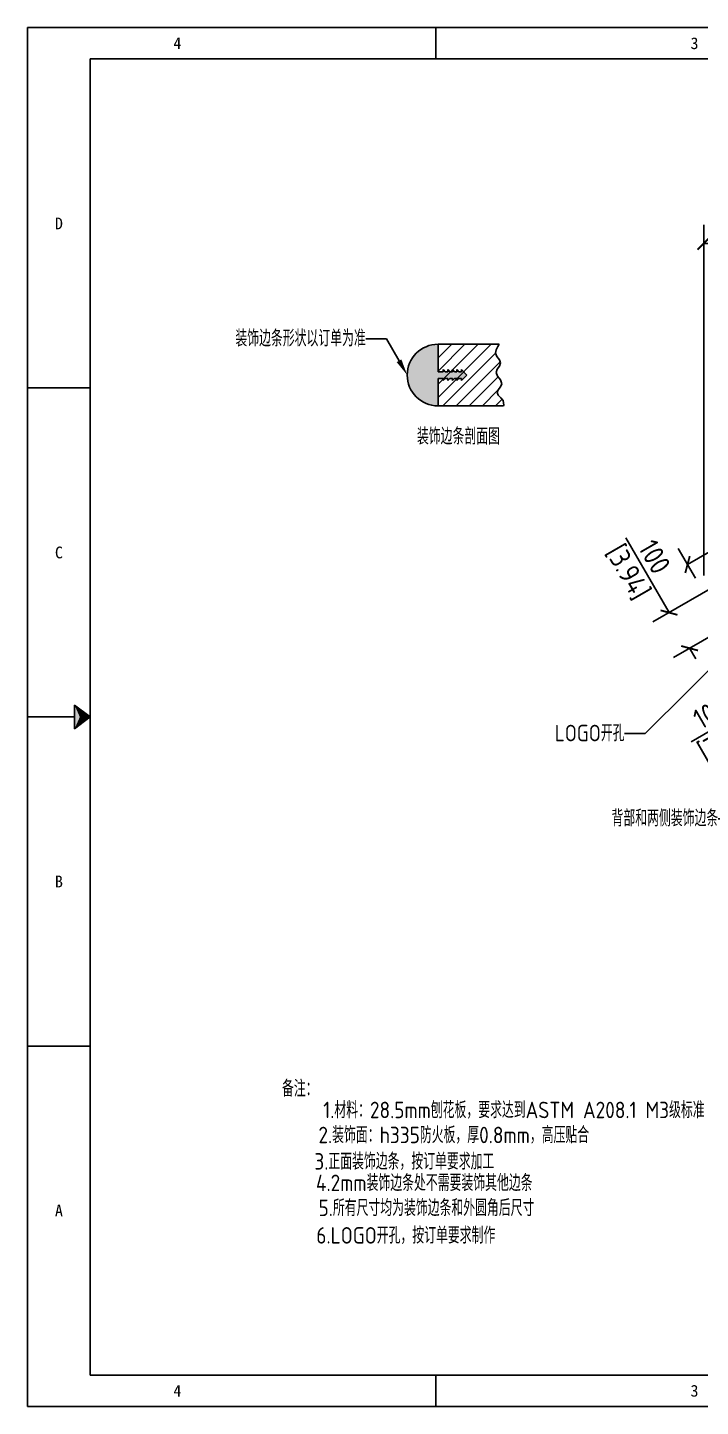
# Model space of a CAD drawing. Header units: millimetres. Extents: x -8883 to 24658, y -3888 to 19148.
# Drawn here: x 4 to 1639, y -3888 to -538 of the extents above; entities that cross this region are included whole.
import ezdxf
from ezdxf import colors
from ezdxf.entities.mleader import LeaderData, LeaderLine
from ezdxf.enums import TextEntityAlignment as Align
from ezdxf.math import Vec2, Vec3

# ---------------------------------------------------------------- set-up
doc = ezdxf.new("R2010")
doc.units = ezdxf.units.MM
doc.header["$MEASUREMENT"] = 0
doc.linetypes.add('DOT', pattern=[0.2, 0.1, -0.1])
for name, color, linetype in [('ATTACHMENT', 7, 'Continuous'), ('DIM', 254, 'Continuous'), ('print', 30, 'Continuous')]:
    doc.layers.add(name, color=color, linetype=linetype)
doc.styles.add('Dartop', font='')
doc.styles.add('Dartop Text Style', font='gbenor.shx', dxfattribs={"bigfont": 'gbcbig.shx'})
doc.styles.get('Dartop').set_extended_font_data('FangSong_GB2312')
doc.dimstyles.new('Dartop DIM Style', dxfattribs={"dimscale": 20, "dimtxt": 2.5, "dimasz": 1.5, "dimexe": 2.25, "dimexo": 2, "dimtad": 1, "dimdsep": 46, "dimtxsty": 'Dartop Text Style', "dimblk": 'ARCHTICK', "dimcen": 0.09, "dimadec": 1, "dimazin": 0, "dimtfac": 1, "dimtofl": 0, "dimtmove": 0, "dimatfit": 1, "dimfxl": 1, "dimtolj": 1, "dimtzin": 0, "dimarcsym": 0})

# ---------------------------------------------------------------- blocks, each defined once
blk = doc.blocks.new('*U23')
at = {"color": 254, "linetype": 'Continuous', "extrusion": (0, 0, -1)}
for points in [[(-0.833, 11), (-0.75, 10.812), (-0.75, 11.188)], [(-0.833, 11), (-0.75, 11.188), (-1, 11)], [(-0.833, 11), (-1, 11), (-0.75, 10.812)]]:
    blk.add_solid(points, dxfattribs=at)
blk = doc.blocks.new('_ArchTick')
at = {"color": 0, "linetype": 'ByBlock', "const_width": 0.15}
blk.add_lwpolyline([(-0.5, -0.5), (0.5, 0.5)], dxfattribs=at)
blk = doc.blocks.new('*D38')
at = {"layer": 'Defpoints', "color": 0, "transparency": 16777216}
for p in [(4022, -1062.4), (1646.5, -1909.1), (4022, -1909)]:
    blk.add_point(p, dxfattribs=at)
at = {"layer": 'DIM', "color": 0, "lineweight": -2, "transparency": 16777216}
for p, q in [((1646.5, -1869.1), (1646.5, -1017.4)), ((4022, -1869), (4022, -1017.4)), ((1646.5, -1062.4), (4022, -1062.4))]:
    blk.add_line(p, q, dxfattribs=at)
at = {"layer": 'DIM', "color": 0, "lineweight": -2, "transparency": 16777216, "xscale": 30, "yscale": 30, "zscale": 30}
for p, rotation in [((1646.5, -1062.4), 180.000424038081), ((4022, -1062.4), 0.0004240380810200878)]:
    blk.add_blockref('_ArchTick', p, dxfattribs=dict(at, rotation=rotation))
at = {"layer": 'DIM', "color": 0, "transparency": 16777216, "insert": (2861.9, -1062.4), "char_height": 50, "attachment_point": 5, "rotation": 0.0004, "style": 'Dartop Text Style'}
blk.add_mtext('\\A1;2375.55\\P [93.53]', dxfattribs=at)
blk = doc.blocks.new('*D39')
at = {"layer": 'Defpoints', "color": 0, "transparency": 16777216}
for p in [(2406, -1379.1), (2445.4, -1447.1), (1646.7, -1910.6)]:
    blk.add_point(p, dxfattribs=at)
at = {"layer": 'DIM', "color": 0, "lineweight": -2, "transparency": 16777216}
for p, q in [((2425.3, -1412.5), (2383.4, -1340.2)), ((1607.2, -1842.6), (2406, -1379.1)), ((1626.6, -1876), (1584.6, -1803.7))]:
    blk.add_line(p, q, dxfattribs=at)
at = {"layer": 'DIM', "color": 0, "lineweight": -2, "transparency": 16777216, "xscale": 30, "yscale": 30, "zscale": 30}
for p, rotation in [((2406, -1379.1), 30.12449778042307), ((1607.2, -1842.6), 210.124497780423)]:
    blk.add_blockref('_ArchTick', p, dxfattribs=dict(at, rotation=rotation))
at = {"layer": 'DIM', "color": 0, "transparency": 16777216, "insert": (2006.6, -1610.9), "char_height": 50, "attachment_point": 5, "rotation": 30.1245, "style": 'Dartop Text Style'}
blk.add_mtext('\\A1;923.47\\P [36.36]', dxfattribs=at)
blk = doc.blocks.new('*D35')
at = {"layer": 'Defpoints', "color": 0, "transparency": 16777216}
for p in [(1569.7, -1777.2), (2019.2, -2363.3), (1949.7, -2435.4), (2235.9, -2430.7), (2020.9, -2554.8)]:
    blk.add_point(p, dxfattribs=at)
at = {"layer": 'DIM', "color": 0, "lineweight": -2, "transparency": 16777216}
blk.add_arc((2019.2, -2555.8), 192.5, 30, 120, dxfattribs=at)
at = {"layer": 'DIM', "color": 0, "lineweight": -2, "transparency": 16777216, "xscale": 30, "yscale": 30, "zscale": 30}
for p, rotation in [((1922.9, -2389.1), 210.0000000000253), ((2185.9, -2459.5), 300.000000000112)]:
    blk.add_blockref('_ArchTick', p, dxfattribs=dict(at, rotation=rotation))
at = {"layer": 'DIM', "color": 0, "transparency": 16777216, "insert": (2101.3, -2341), "char_height": 50, "attachment_point": 5, "rotation": 339.0788, "style": 'Dartop Text Style'}
blk.add_mtext('\\A1;90.0°', dxfattribs=at)
blk = doc.blocks.new('*D45')
at = {"layer": 'Defpoints', "color": 0, "transparency": 16777216}
for p in [(1735, -1859.6), (1562.3, -1959.3), (1785, -1946.2)]:
    blk.add_point(p, dxfattribs=at)
at = {"layer": 'DIM', "color": 0, "lineweight": -2, "transparency": 16777216}
for p, q in [((1562.3, -1959.3), (1457.2, -1777.3)), ((1700.4, -1879.6), (1523.3, -1981.8)), ((1750.4, -1966.2), (1573.3, -2068.4)), ((1612.3, -2045.9), (1627.3, -2071.9))]:
    blk.add_line(p, q, dxfattribs=at)
at = {"layer": 'DIM', "color": 0, "lineweight": -2, "transparency": 16777216, "xscale": 30, "yscale": 30, "zscale": 30}
for p, rotation in [((1562.3, -1959.3), 299.9999999999839), ((1612.3, -2045.9), 119.9999999999839)]:
    blk.add_blockref('_ArchTick', p, dxfattribs=dict(at, rotation=rotation))
at = {"layer": 'DIM', "color": 0, "transparency": 16777216, "char_height": 50, "attachment_point": 5, "rotation": 300, "style": 'Dartop Text Style'}
for s, insert in [('\\A1;[3.94]', (1461.3, -1861.6)), ('\\A1;100', (1527.2, -1823.6))]:
    blk.add_mtext(s, dxfattribs=dict(at, insert=insert))
blk = doc.blocks.new('*D46')
at = {"layer": 'Defpoints', "color": 0, "transparency": 16777216}
for p in [(1785, -1946.2), (1698.4, -1996.2), (1797.8, -2168.3)]:
    blk.add_point(p, dxfattribs=at)
at = {"layer": 'DIM', "color": 0, "lineweight": -2, "transparency": 16777216}
for p, q in [((1805, -1980.8), (1906.9, -2157.3)), ((1718.4, -2030.8), (1820.3, -2207.3)), ((1884.4, -2118.3), (1910.4, -2103.3)), ((1797.8, -2168.3), (1615.8, -2273.4))]:
    blk.add_line(p, q, dxfattribs=at)
at = {"layer": 'DIM', "color": 0, "lineweight": -2, "transparency": 16777216, "xscale": 30, "yscale": 30, "zscale": 30}
for p, rotation in [((1884.4, -2118.3), 210.0000000000473), ((1797.8, -2168.3), 30.00000000004729)]:
    blk.add_blockref('_ArchTick', p, dxfattribs=dict(at, rotation=rotation))
at = {"layer": 'DIM', "color": 0, "transparency": 16777216, "char_height": 50, "attachment_point": 5, "rotation": 30, "style": 'Dartop Text Style'}
for s, insert in [('\\A1;100', (1662.1, -2203.4)), ('\\A1;[3.94]', (1700.1, -2269.2))]:
    blk.add_mtext(s, dxfattribs=dict(at, insert=insert))

msp = doc.modelspace()

# ---------------------------------------------------------------- hatches: boundary and pattern name
at = {"layer": 'ATTACHMENT', "linetype": 'Continuous'}
h = msp.add_hatch(color=256, dxfattribs=at)
edge = h.paths.add_edge_path()
edge.add_line((1018.688, -1390.303), (1024.731, -1390.303))
edge.add_line((1024.731, -1390.303), (1024.731, -1395.345))
edge.add_line((1024.731, -1395.345), (1029.792, -1390.303))
edge.add_line((1029.792, -1390.303), (1035.835, -1390.303))
edge.add_line((1035.835, -1390.303), (1035.835, -1395.345))
edge.add_line((1035.835, -1395.345), (1040.895, -1390.303))
edge.add_line((1040.895, -1390.303), (1046.938, -1390.303))
edge.add_line((1046.938, -1390.303), (1046.938, -1395.345))
edge.add_line((1046.938, -1395.345), (1051.998, -1390.303))
edge.add_line((1051.998, -1390.303), (1058.041, -1390.303))
edge.add_line((1058.041, -1390.303), (1058.041, -1395.345))
edge.add_line((1058.041, -1395.345), (1071.316, -1382.117))
edge.add_line((1058.041, -1368.888), (1071.316, -1382.117))
edge.add_line((1058.041, -1373.931), (1058.041, -1368.888))
edge.add_line((1051.998, -1373.931), (1058.041, -1373.931))
edge.add_line((1046.938, -1368.888), (1051.998, -1373.931))
edge.add_line((1046.938, -1373.931), (1046.938, -1368.888))
edge.add_line((1040.895, -1373.931), (1046.938, -1373.931))
edge.add_line((1035.835, -1368.888), (1040.895, -1373.931))
edge.add_line((1035.835, -1373.931), (1035.835, -1368.888))
edge.add_line((1029.792, -1373.931), (1035.835, -1373.931))
edge.add_line((1024.731, -1368.888), (1029.792, -1373.931))
edge.add_line((1024.731, -1373.931), (1024.731, -1368.888))
edge.add_line((1018.688, -1373.931), (1024.731, -1373.931))
edge.add_line((1013.628, -1368.888), (1018.688, -1373.931))
edge.add_line((1013.628, -1373.931), (1013.628, -1368.888))
edge.add_line((1001.058, -1373.931), (1013.628, -1373.931))
edge.add_line((1001.058, -1307.314), (1001.058, -1373.931))
edge.add_arc((1001.058, -1382.117), 74.803, 90, 270)
edge.add_line((1001.058, -1390.303), (1001.058, -1456.92))
edge.add_line((1001.058, -1390.303), (1013.628, -1390.303))
edge.add_line((1013.628, -1390.303), (1013.628, -1395.345))
edge.add_line((1013.628, -1395.345), (1018.688, -1390.303))

# ---------------------------------------------------------------- linework, layer by layer
at = {"color": 0, "linetype": 'DOT'}
for p, q in [((3.903, -537.789), (4765.139, -537.789)), ((3.903, -3811.999), (3.903, -613.933)), ((4765.139, -3888.144), (3.903, -3888.144))]:
    msp.add_line(p, q, dxfattribs=at)
at = {"color": 0}
for p, q in [((3.903, -537.789), (3.903, -613.933)), ((995.99, -613.933), (995.99, -537.789)), ((156.192, -3811.999), (156.192, -613.933)), ((156.192, -613.933), (4688.994, -613.933)), ((156.192, -1413.45), (3.903, -1413.45)), ((118.119, -2212.966), (3.903, -2212.966)), ((156.192, -3012.483), (3.903, -3012.483)), ((3.903, -3811.999), (3.903, -3888.144)), ((4688.994, -3811.999), (156.192, -3811.999)), ((995.99, -3888.144), (995.99, -3811.999))]:
    msp.add_line(p, q, dxfattribs=at)
msp.add_lwpolyline([(156.192, -2212.966), (118.119, -2241.52), (118.119, -2184.412), (156.192, -2212.966)], close=True, dxfattribs=at)
at = {"layer": 'ATTACHMENT', "linetype": 'Continuous'}
for p, q in [((1001.058, -1340.576), (1034.319, -1307.314)), ((1001.058, -1372.603), (1066.347, -1307.314)), ((1001.058, -1404.631), (1098.374, -1307.314)), ((1001.058, -1436.658), (1130.402, -1307.314)), ((1001.058, -1307.314), (1001.058, -1373.931)), ((1001.058, -1307.314), (1149.439, -1307.314)), ((1012.824, -1456.92), (1140.534, -1329.209)), ((1140.476, -1329.09), (1142.06, -1321.113)), ((1144.314, -1337.001), (1140.476, -1329.09)), ((1142.06, -1321.113), (1146.708, -1312.967)), ((1150.156, -1344.846), (1144.314, -1337.001)), ((1146.708, -1312.967), (1149.439, -1307.314)), ((1013.628, -1373.931), (1013.628, -1368.888)), ((1013.628, -1368.888), (1018.688, -1373.931)), ((1024.731, -1373.931), (1024.731, -1368.888)), ((1024.731, -1368.888), (1029.792, -1373.931)), ((1035.835, -1373.931), (1035.835, -1368.888)), ((1035.835, -1368.888), (1040.895, -1373.931)), ((1044.851, -1456.92), (1151.99, -1349.781)), ((1046.938, -1373.931), (1046.938, -1368.888)), ((1046.938, -1368.888), (1051.998, -1373.931)), ((1058.041, -1373.931), (1058.041, -1368.888)), ((1058.041, -1368.888), (1071.316, -1382.117)), ((1142.053, -1375.593), (1144.965, -1367.968)), ((1144.965, -1367.968), (1150.201, -1360.322)), ((1153.087, -1352.736), (1150.156, -1344.846)), ((1150.201, -1360.322), (1153.087, -1352.736)), ((1001.058, -1373.931), (1013.628, -1373.931)), ((1001.058, -1390.303), (1001.058, -1456.92)), ((1001.058, -1390.303), (1013.628, -1390.303)), ((1013.628, -1395.345), (1018.688, -1390.303)), ((1013.628, -1390.303), (1013.628, -1395.345)), ((1018.688, -1373.931), (1024.731, -1373.931)), ((1018.688, -1390.303), (1024.731, -1390.303)), ((1024.731, -1395.345), (1029.792, -1390.303)), ((1024.731, -1390.303), (1024.731, -1395.345)), ((1029.792, -1373.931), (1035.835, -1373.931)), ((1029.792, -1390.303), (1035.835, -1390.303)), ((1035.835, -1395.345), (1040.895, -1390.303)), ((1035.835, -1390.303), (1035.835, -1395.345)), ((1040.895, -1373.931), (1046.938, -1373.931)), ((1040.895, -1390.303), (1046.938, -1390.303)), ((1046.938, -1395.345), (1051.998, -1390.303)), ((1046.938, -1390.303), (1046.938, -1395.345)), ((1051.998, -1373.931), (1058.041, -1373.931)), ((1051.998, -1390.303), (1058.041, -1390.303)), ((1058.041, -1395.345), (1071.316, -1382.117)), ((1058.041, -1390.303), (1058.041, -1395.345)), ((1076.879, -1456.92), (1147.222, -1386.577)), ((1145.85, -1384.808), (1142.053, -1375.593)), ((1152.958, -1393.97), (1145.85, -1384.808)), ((1152.847, -1410.46), (1156.24, -1403.179)), ((1156.24, -1403.179), (1152.958, -1393.97)), ((1108.906, -1456.92), (1146.716, -1419.11)), ((1144.417, -1424.46), (1147.355, -1417.623)), ((1147.356, -1430.975), (1144.417, -1424.46)), ((1147.355, -1417.623), (1152.847, -1410.46)), ((1153.696, -1437.392), (1147.356, -1430.975)), ((1159.393, -1444.164), (1153.696, -1437.392)), ((1001.058, -1456.92), (1160.09, -1456.92)), ((1140.934, -1456.92), (1156.787, -1441.066)), ((1160.742, -1455.54), (1159.393, -1444.164)), ((1160.09, -1456.92), (1160.742, -1455.54))]:
    msp.add_line(p, q, dxfattribs=at)
msp.add_arc((1001.058, -1382.117), 74.803, 90, 270, dxfattribs=at)
at = {"layer": 'print'}
msp.add_lwpolyline([(3.903, -537.789), (4841.283, -537.789), (4841.283, -3888.144), (3.903, -3888.144)], close=True, dxfattribs=at)

# ---------------------------------------------------------------- block references
at = {"color": 0, "linetype": 'Continuous', "xscale": 152.2888407109637, "yscale": 152.2888407109637, "zscale": 152.2888407109637}
msp.add_blockref('*U23', (3.903, -3888.144), dxfattribs=at)

# ---------------------------------------------------------------- texts
at = {"color": 0, "style": 'Dartop'}
for s, p in [('4', (367.798, -575.861)), ('3', (1624.181, -575.861)), ('D', (80.047, -1013.692)), ('C', (80.047, -1813.208)), ('B', (80.047, -2612.724)), ('A', (80.047, -3412.241)), ('4', (367.798, -3850.071)), ('3', (1624.181, -3850.071))]:
    msp.add_text(s, height=28.554, dxfattribs=at).set_placement(p, align=Align.MIDDLE_CENTER)
at = {"layer": 'DIM', "style": 'Dartop Text Style'}
for s, p in [('装饰边条剖面图', (1050.678, -1530.844)), ('备注：', (665.162, -3115.809)), ('1.材料：28.5mm刨花板，要求达到ASTM A208.1 M3级标准', (1185.455, -3167.793)), ('2.装饰面：h335防火板，厚0.8mm，高压贴合           ', (1158.666, -3228.557)), ('3.正面装饰边条，按订单要求加工                    ', (1136.166, -3292.806)), ('4.2mm装饰边条处不需要装饰其他边条                 ', (1151.999, -3344.894)), ('5.所有尺寸均为装饰边条和外圆角后尺寸              ', (1124.843, -3405.659)), ('6.LOGO开孔，按订单要求制作              ', (1074.597, -3472.546))]:
    msp.add_text(s, height=40, dxfattribs=at).set_placement(p, align=Align.MIDDLE_CENTER)

# ---------------------------------------------------------------- dimensions: what is measured, and where the dimension line sits
at = {"layer": 'DIM'}
for base, p1, p2, angle, picture, middle in [((4022.013, -1062.358), (1646.468, -1909.062), (4022.019, -1909.044), 0.000424, '*D38', (2861.922, -1062.367)), ((2405.97, -1379.141), (1646.669, -1910.584), (2445.411, -1447.113), 30.124498, '*D39', (2006.599, -1610.877))]:
    dim = msp.add_linear_dim(base=base, p1=p1, p2=p2, angle=angle, dimstyle='Dartop DIM Style', override={"dimscale": 20, "dimpost": '\\X'}, dxfattribs=at)
    dim.commit()
    dim.dimension.update_dxf_attribs({"geometry": picture, "text_midpoint": middle, "dimtype": 161})
for p2, distance, picture, middle in [((1735.009, -1859.581), 199.471, '*D45', (1494.725, -1842.34)), ((1698.406, -1996.183), 198.761, '*D46', (1680.811, -2235.852))]:
    dim = msp.add_aligned_dim(p1=(1785.009, -1946.183), p2=p2, distance=distance, dimstyle='Dartop DIM Style', override={"dimscale": 20, "dimpost": '\\X'}, dxfattribs=at)
    dim.commit()
    dim.dimension.update_dxf_attribs({"geometry": picture, "text_midpoint": middle})
dim = msp.add_angular_dim_2l(base=(2019.185, -2363.296), line1=((1569.665, -1777.211), (1949.665, -2435.39)), line2=((2020.923, -2554.798), (2235.894, -2430.684)), dimstyle='Dartop DIM Style', override={"dimscale": 20, "dimpost": '\\X'}, dxfattribs=at)
dim.commit()
dim.dimension.update_dxf_attribs({"geometry": '*D35', "text_midpoint": (2087.926, -2375.988), "dimtype": 162})

# ---------------------------------------------------------------- leaders
ml = msp.add_multileader_mtext('Standard', dxfattribs=at)
ml.set_content('装饰边条形状以订单为准', color=256, style='Dartop Text Style')
ml.set_leader_properties()
ml.build(insert=Vec2(0, 0))
ml.multileader.update_dxf_attribs({"dogleg_length": 0.36, "arrow_head_size": 40})
ctx = ml.context
ctx.base_point, ctx.char_height, ctx.arrow_head_size, ctx.landing_gap_size, ctx.plane_origin = Vec3(510.479, -1294.289), 40, 40, 0.09, Vec3(1153.025, -1133.051)
ctx.text_align_type = 2
notes = []
notes.append((ctx, [(0, (1, 1, 0), (875.957, -1294.289), (-1, 0), 50.298, [(0, [(926.255, -1382.117)], 0, [])])]))
ctx.mtext.insert, ctx.mtext.alignment, ctx.mtext.flow_direction = Vec3(825.569, -1272.745), 3, 5
ml = msp.add_multileader_mtext('Standard', dxfattribs=at)
ml.set_content('LOGO开孔', color=256, style='Dartop Text Style')
ml.set_leader_properties()
ml.build(insert=Vec2(0, 0))
ml.multileader.update_dxf_attribs({"dogleg_length": 0.36, "arrow_head_size": 40})
ctx = ml.context
ctx.base_point, ctx.char_height, ctx.arrow_head_size, ctx.landing_gap_size, ctx.plane_origin = Vec3(1299.261, -2253.29), 40, 40, 0.09, Vec3(1350.676, -2255.768)
ctx.text_align_type = 2
notes.append((ctx, [(0, (1, 1, 0), (1504.542, -2253.29), (-1, 0), 50.298, [(0, [(1795.009, -1963.504)], 0, [])])]))
ctx.mtext.insert, ctx.mtext.alignment, ctx.mtext.flow_direction = Vec3(1454.154, -2231.967), 3, 5
ml = msp.add_multileader_mtext('Standard', dxfattribs=at)
ml.set_content('背部和两侧装饰边条', color=256, style='Dartop Text Style')
ml.set_leader_properties()
ml.build(insert=Vec2(0, 0))
ml.multileader.update_dxf_attribs({"dogleg_length": 0.36, "arrow_head_size": 40})
ctx = ml.context
ctx.base_point, ctx.char_height, ctx.arrow_head_size, ctx.landing_gap_size, ctx.plane_origin = Vec3(1424.079, -2460.27), 40, 40, 0.09, Vec3(2053.529, -2200.82)
ctx.text_align_type = 2
notes.append((ctx, [(0, (1, 1, 0), (1732.204, -2460.27), (-1, 0), 50.298, [(0, [(1836.167, -2238.805)], 0, [])])]))
ctx.mtext.insert, ctx.mtext.alignment, ctx.mtext.flow_direction = Vec3(1681.816, -2438.726), 3, 5
for ctx, leaders in notes:
    for number, flags, end, landing, length, lines in leaders:
        leader = LeaderData()
        leader.index, (leader.has_last_leader_line, leader.has_dogleg_vector, leader.attachment_direction) = number, flags
        leader.last_leader_point, leader.dogleg_vector, leader.dogleg_length = Vec3(end), Vec3(landing), length
        for number, points, colour, breaks in lines:
            line = LeaderLine()
            line.index, line.vertices, line.color, line.breaks = number, Vec3.list(points), colors.encode_raw_color(colour), breaks
            leader.lines.append(line)
        ctx.leaders.append(leader)

doc.saveas('drawing.dxf')
